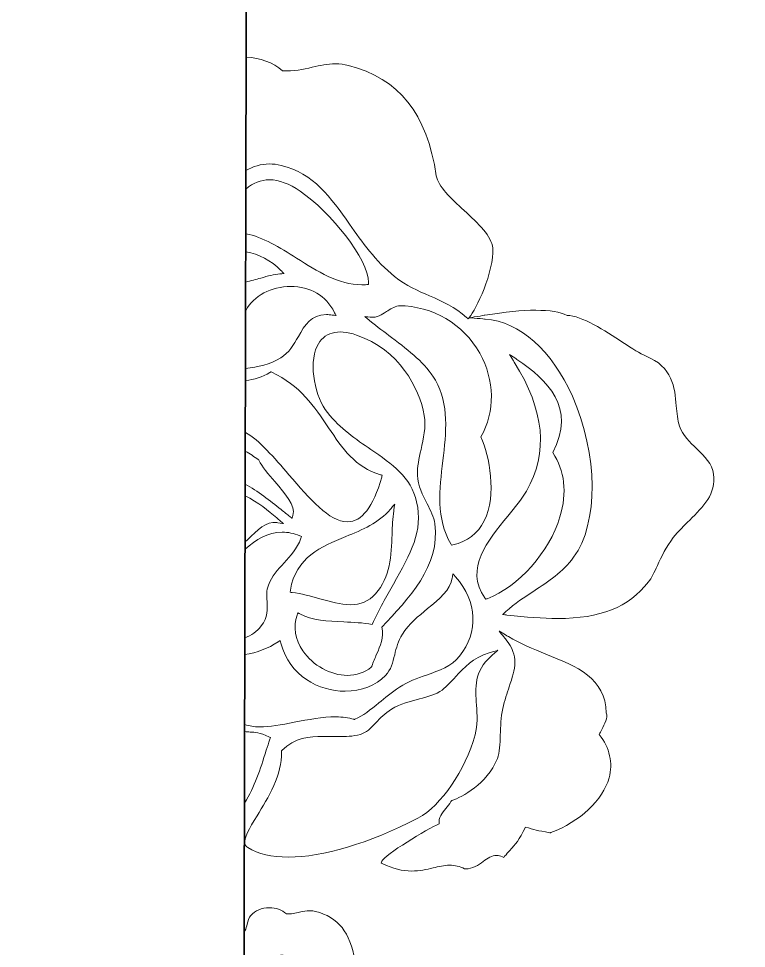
# Model space of a CAD drawing. Header units: millimetres. Extents: x -187 to 113, y -78 to 72.
# Drawn here: x 38.43 to 58.23, y 18.04 to 43.34 of the extents above; entities that cross this region are included whole.
import ezdxf

# ---------------------------------------------------------------- set-up
doc = ezdxf.new("R2010")
doc.units = ezdxf.units.MM
doc.header["$MEASUREMENT"] = 0
doc.layers.add('layer 1', color=7, linetype='Continuous')

msp = doc.modelspace()

# ---------------------------------------------------------------- linework, layer by layer
at = {"layer": 'layer 1', "color": 1, "lineweight": 35}
msp.add_open_spline([(38.43276, 72.15664), (38.43276, 72.15664), (-111.56738, 72.15664), (-111.56738, 72.15664), (-111.56738, 72.15664), (-152.98848, 72.15664), (-186.56732, 38.5779), (-186.56732, -2.84336), (-186.56732, -2.84336), (-186.56732, -44.26448), (-152.98848, -77.84336), (-111.56738, -77.84336), (-111.56738, -77.84336), (-111.56738, -77.84336), (38.43276, -77.84336), (38.43276, -77.84336), (38.43276, -77.84336), (79.85412, -77.84336), (113.43268, -44.26448), (113.43268, -2.84336), (113.43268, -2.84336), (113.43268, 38.5779), (79.85412, 72.15664), (38.43276, 72.15664)], degree=3, knots=[0, 0, 0, 0, 0.14285714, 0.14285714, 0.14285714, 0.14285715, 0.28571429, 0.28571429, 0.28571429, 0.2857143, 0.42857143, 0.42857143, 0.42857143, 0.42857144, 0.57142857, 0.57142857, 0.57142857, 0.57142858, 0.71428571, 0.71428571, 0.71428571, 0.71428572, 1, 1, 1, 1], dxfattribs=at)
for points in [[(44.67978, 66.57988), (44.67978, 66.57988), (44.35602, -72.59058), (44.35602, -72.59058)], [(44.67952, 66.4625), (79.50892, 59.89766), (105.96108, 33.27122), (107.96366, 0.902)]]:
    msp.add_open_spline(points, degree=3, dxfattribs=at)
at = {"layer": 'layer 1', "color": 1, "lineweight": 9}
for points, knots in [([(44.62328, 42.29302), (45.00112, 42.28014), (45.34796, 42.1493), (45.60702, 41.92136), (45.60702, 41.92136), (45.90928, 41.90378), (46.16952, 41.96274), (46.42044, 42.01964), (46.42044, 42.01964), (46.6337, 42.06806), (46.83526, 42.11384), (47.05398, 42.11334), (47.05398, 42.11334), (47.17406, 42.11308), (47.28788, 42.09872), (47.40194, 42.06958), (47.40194, 42.06958), (48.7803, 41.71836), (49.54066, 40.76378), (49.79484, 39.06552), (49.79484, 39.06552), (49.83754, 38.78168), (50.19918, 38.44708), (50.54896, 38.12348), (50.54896, 38.12348), (50.93866, 37.76302), (51.30672, 37.42258), (51.32938, 37.09882), (51.32938, 37.09882), (51.3741, 36.46184), (50.8659, 35.40772), (50.6939, 35.2157), (50.6939, 35.2157), (50.6939, 35.2157), (50.65896, 35.17668), (50.65896, 35.17668), (50.65896, 35.17668), (50.65896, 35.17668), (50.62, 35.21172), (50.62, 35.21172), (50.62, 35.21172), (50.29856, 35.50096), (49.96572, 35.6456), (49.6133, 35.79878), (49.6133, 35.79878), (49.2993, 35.93524), (48.97454, 36.07638), (48.66024, 36.3281), (48.66024, 36.3281), (48.13916, 36.74576), (47.77954, 37.25776), (47.43188, 37.75284), (47.43188, 37.75284), (46.9303, 38.4671), (46.4566, 39.14166), (45.57784, 39.3491), (45.57784, 39.3491), (45.4667, 39.3753), (45.35764, 39.38872), (45.25362, 39.38896), (45.25362, 39.38896), (45.01874, 39.3895), (44.80912, 39.32226), (44.6161, 39.20698)], [0, 0, 0, 0, 0.05882353, 0.05882353, 0.05882353, 0.05882354, 0.11764706, 0.11764706, 0.11764706, 0.11764707, 0.17647059, 0.17647059, 0.17647059, 0.1764706, 0.23529412, 0.23529412, 0.23529412, 0.23529413, 0.29411765, 0.29411765, 0.29411765, 0.29411766, 0.35294118, 0.35294118, 0.35294118, 0.35294119, 0.41176471, 0.41176471, 0.41176471, 0.41176472, 0.47058824, 0.47058824, 0.47058824, 0.47058825, 0.52941176, 0.52941176, 0.52941176, 0.52941177, 0.58823529, 0.58823529, 0.58823529, 0.5882353, 0.64705882, 0.64705882, 0.64705882, 0.64705883, 0.70588235, 0.70588235, 0.70588235, 0.70588236, 0.76470588, 0.76470588, 0.76470588, 0.76470589, 0.82352941, 0.82352941, 0.82352941, 0.82352942, 0.88235294, 0.88235294, 0.88235294, 0.88235295, 1, 1, 1, 1]), ([(44.61494, 38.70612), (44.8084, 38.875), (45.02146, 38.95816), (45.25602, 38.95762), (45.25602, 38.95762), (45.51018, 38.95702), (45.79188, 38.852), (46.09338, 38.64558), (46.09338, 38.64558), (46.91302, 38.08464), (47.95136, 36.80146), (47.94988, 36.1592), (47.94988, 36.1592), (47.94988, 36.1592), (47.94976, 36.11), (47.94976, 36.11), (47.94976, 36.11), (47.94976, 36.11), (47.90116, 36.10628), (47.90116, 36.10628), (47.90116, 36.10628), (47.85722, 36.10278), (47.81328, 36.10112), (47.76976, 36.10122), (47.76976, 36.10122), (47.13366, 36.10274), (46.55384, 36.46942), (45.99306, 36.82394), (45.99306, 36.82394), (45.52734, 37.11838), (45.08294, 37.3993), (44.6121, 37.48938)], [0, 0, 0, 0, 0.11111111, 0.11111111, 0.11111111, 0.11111112, 0.22222222, 0.22222222, 0.22222222, 0.22222223, 0.33333333, 0.33333333, 0.33333333, 0.33333334, 0.44444444, 0.44444444, 0.44444444, 0.44444445, 0.55555556, 0.55555556, 0.55555556, 0.55555557, 0.66666667, 0.66666667, 0.66666667, 0.66666668, 0.77777778, 0.77777778, 0.77777778, 0.77777779, 1, 1, 1, 1]), ([(44.61096, 36.99792), (44.97192, 36.9372), (45.29322, 36.76704), (45.56914, 36.4898), (45.56914, 36.4898), (45.56914, 36.4898), (45.6512, 36.40742), (45.6512, 36.40742), (45.6512, 36.40742), (45.6512, 36.40742), (45.5359, 36.39898), (45.5359, 36.39898), (45.5359, 36.39898), (45.3933, 36.38838), (45.2112, 36.33714), (45.0184, 36.28274), (45.0184, 36.28274), (44.88816, 36.24602), (44.74948, 36.20694), (44.60906, 36.1765)], [0, 0, 0, 0, 0.16666667, 0.16666667, 0.16666667, 0.16666668, 0.33333333, 0.33333333, 0.33333333, 0.33333334, 0.5, 0.5, 0.5, 0.50000001, 0.66666667, 0.66666667, 0.66666667, 0.66666668, 1, 1, 1, 1]), ([(44.60728, 35.41476), (44.61098, 35.41384), (44.6147, 35.41292), (44.61842, 35.41198), (44.61842, 35.41198), (44.81674, 35.79516), (45.3086, 36.0585), (45.83354, 36.05728), (45.83354, 36.05728), (46.36378, 36.05606), (46.79624, 35.80002), (47.02004, 35.3547), (47.02004, 35.3547), (47.02004, 35.3547), (47.06634, 35.2626), (47.06634, 35.2626), (47.06634, 35.2626), (47.06634, 35.2626), (46.96534, 35.27798), (46.96534, 35.27798), (46.96534, 35.27798), (46.90848, 35.28662), (46.85366, 35.29102), (46.80274, 35.29114), (46.80274, 35.29114), (46.38538, 35.29218), (46.21798, 35.001), (46.04088, 34.69264), (46.04088, 34.69264), (45.91506, 34.4738), (45.78506, 34.2475), (45.56046, 34.10948), (45.56046, 34.10948), (45.26964, 33.931), (44.93774, 33.86446), (44.60358, 33.82332)], [0, 0, 0, 0, 0.1, 0.1, 0.1, 0.10000001, 0.2, 0.2, 0.2, 0.20000001, 0.3, 0.3, 0.3, 0.30000001, 0.4, 0.4, 0.4, 0.40000001, 0.5, 0.5, 0.5, 0.50000001, 0.6, 0.6, 0.6, 0.60000001, 0.7, 0.7, 0.7, 0.70000001, 0.8, 0.8, 0.8, 0.80000001, 1, 1, 1, 1]), ([(50.24228, 29.02594), (50.24228, 29.02594), (50.20536, 29.01804), (50.20536, 29.01804), (50.20536, 29.01804), (50.20536, 29.01804), (50.18606, 29.05094), (50.18606, 29.05094), (50.18606, 29.05094), (49.78594, 29.73436), (49.88028, 30.53818), (49.97138, 31.31548), (49.97138, 31.31548), (50.0602, 32.07406), (50.15216, 32.85846), (49.76884, 33.50472), (49.76884, 33.50472), (49.48944, 33.97642), (49.08708, 34.27994), (48.57766, 34.66436), (48.57766, 34.66436), (48.38972, 34.80622), (48.19526, 34.95286), (47.98504, 35.12414), (47.98504, 35.12414), (47.98504, 35.12414), (47.84898, 35.23476), (47.84898, 35.23476), (47.84898, 35.23476), (47.84898, 35.23476), (48.02274, 35.21858), (48.02274, 35.21858), (48.02274, 35.21858), (48.1806, 35.20422), (48.30492, 35.28524), (48.43888, 35.37178), (48.43888, 35.37178), (48.53958, 35.43684), (48.64376, 35.50408), (48.76488, 35.53122), (48.76488, 35.53122), (48.76488, 35.53122), (48.77086, 35.53256), (48.77086, 35.53256), (48.77086, 35.53256), (48.77086, 35.53256), (48.7769, 35.53252), (48.7769, 35.53252), (48.7769, 35.53252), (49.70654, 35.52114), (50.52896, 35.03718), (50.9767, 34.23784), (50.9767, 34.23784), (51.38716, 33.50526), (51.39858, 32.65562), (51.00884, 31.9594), (51.00884, 31.9594), (51.23452, 31.4405), (51.45182, 30.3872), (51.09878, 29.67924), (51.09878, 29.67924), (50.9249, 29.33044), (50.63668, 29.11062), (50.24228, 29.02594)], [0, 0, 0, 0, 0.05882353, 0.05882353, 0.05882353, 0.05882354, 0.11764706, 0.11764706, 0.11764706, 0.11764707, 0.17647059, 0.17647059, 0.17647059, 0.1764706, 0.23529412, 0.23529412, 0.23529412, 0.23529413, 0.29411765, 0.29411765, 0.29411765, 0.29411766, 0.35294118, 0.35294118, 0.35294118, 0.35294119, 0.41176471, 0.41176471, 0.41176471, 0.41176472, 0.47058824, 0.47058824, 0.47058824, 0.47058825, 0.52941176, 0.52941176, 0.52941176, 0.52941177, 0.58823529, 0.58823529, 0.58823529, 0.5882353, 0.64705882, 0.64705882, 0.64705882, 0.64705883, 0.70588235, 0.70588235, 0.70588235, 0.70588236, 0.76470588, 0.76470588, 0.76470588, 0.76470589, 0.82352941, 0.82352941, 0.82352941, 0.82352942, 0.88235294, 0.88235294, 0.88235294, 0.88235295, 1, 1, 1, 1]), ([(53.09828, 27.02102), (52.68196, 27.02198), (52.24376, 27.05948), (51.71408, 27.1154), (51.71408, 27.1154), (51.71408, 27.1154), (51.59558, 27.12792), (51.59558, 27.12792), (51.59558, 27.12792), (51.59558, 27.12792), (51.68456, 27.20814), (51.68456, 27.20814), (51.68456, 27.20814), (51.92548, 27.42526), (52.19074, 27.5996), (52.44732, 27.76822), (52.44732, 27.76822), (52.84988, 28.03276), (53.23018, 28.2827), (53.52944, 28.6859), (53.52944, 28.6859), (54.21336, 29.60784), (54.19884, 31.49204), (53.49576, 33.06868), (53.49576, 33.06868), (52.93486, 34.32666), (52.07012, 35.09188), (51.12346, 35.16822), (51.12346, 35.16822), (51.12346, 35.16822), (50.69188, 35.203), (50.69188, 35.203), (50.69188, 35.203), (50.69188, 35.203), (51.11914, 35.27382), (51.11914, 35.27382), (51.11914, 35.27382), (52.20378, 35.45364), (52.98318, 35.45366), (53.35046, 35.2685), (53.35046, 35.2685), (53.75468, 35.25996), (54.37172, 34.8577), (54.8685, 34.53402), (54.8685, 34.53402), (55.12556, 34.36646), (55.34752, 34.22178), (55.4841, 34.16736), (55.4841, 34.16736), (56.23352, 33.86814), (56.28112, 33.30526), (56.32326, 32.80864), (56.32326, 32.80864), (56.34016, 32.60964), (56.35602, 32.42164), (56.41274, 32.25504), (56.41274, 32.25504), (56.4974, 32.0051), (56.69068, 31.81936), (56.87766, 31.63972), (56.87766, 31.63972), (57.09486, 31.43086), (57.30008, 31.23374), (57.33814, 30.94824), (57.33814, 30.94824), (57.40948, 30.41076), (57.0596, 30.06566), (56.68892, 29.70016), (56.68892, 29.70016), (56.53762, 29.5511), (56.38126, 29.39686), (56.24214, 29.22106), (56.24214, 29.22106), (56.05124, 28.97942), (55.922, 28.70356), (55.80798, 28.4601), (55.80798, 28.4601), (55.72282, 28.27828), (55.64938, 28.12124), (55.56662, 28.01624), (55.56662, 28.01624), (55.0203, 27.3253), (54.25922, 27.01832), (53.09828, 27.02102)], [0, 0, 0, 0, 0.04545455, 0.04545455, 0.04545455, 0.04545456, 0.09090909, 0.09090909, 0.09090909, 0.0909091, 0.13636364, 0.13636364, 0.13636364, 0.13636365, 0.18181818, 0.18181818, 0.18181818, 0.18181819, 0.22727273, 0.22727273, 0.22727273, 0.22727274, 0.27272727, 0.27272727, 0.27272727, 0.27272728, 0.31818182, 0.31818182, 0.31818182, 0.31818183, 0.36363636, 0.36363636, 0.36363636, 0.36363637, 0.40909091, 0.40909091, 0.40909091, 0.40909092, 0.45454545, 0.45454545, 0.45454545, 0.45454546, 0.5, 0.5, 0.5, 0.50000001, 0.54545455, 0.54545455, 0.54545455, 0.54545456, 0.59090909, 0.59090909, 0.59090909, 0.5909091, 0.63636364, 0.63636364, 0.63636364, 0.63636365, 0.68181818, 0.68181818, 0.68181818, 0.68181819, 0.72727273, 0.72727273, 0.72727273, 0.72727274, 0.77272727, 0.77272727, 0.77272727, 0.77272728, 0.81818182, 0.81818182, 0.81818182, 0.81818183, 0.86363636, 0.86363636, 0.86363636, 0.86363637, 0.90909091, 0.90909091, 0.90909091, 0.90909092, 1, 1, 1, 1]), ([(48.17022, 26.04708), (48.1249, 25.94458), (48.07798, 25.83856), (48.04254, 25.72228), (48.04254, 25.72228), (48.04254, 25.72228), (48.0377, 25.7065), (48.0377, 25.7065), (48.0377, 25.7065), (48.0377, 25.7065), (48.02482, 25.69618), (48.02482, 25.69618), (48.02482, 25.69618), (47.84236, 25.55006), (47.61692, 25.47306), (47.37302, 25.47362), (47.37302, 25.47362), (46.92306, 25.4747), (46.43766, 25.74154), (46.16508, 26.13764), (46.16508, 26.13764), (45.9503, 26.44986), (45.89576, 26.79708), (46.01146, 27.11538), (46.01146, 27.11538), (46.01146, 27.11538), (46.03224, 27.17286), (46.03224, 27.17286), (46.03224, 27.17286), (46.03224, 27.17286), (46.08572, 27.14382), (46.08572, 27.14382), (46.08572, 27.14382), (46.4156, 26.9644), (46.83464, 26.94684), (47.27826, 26.92814), (47.27826, 26.92814), (47.53496, 26.9174), (47.8, 26.9062), (48.0494, 26.86096), (48.0494, 26.86096), (48.2427, 27.27152), (48.44628, 27.6329), (48.62652, 27.9528), (48.62652, 27.9528), (49.10028, 28.79374), (49.44258, 29.40128), (49.25934, 30.19102), (49.25934, 30.19102), (49.10114, 30.87392), (48.59704, 31.21922), (48.0132, 31.61894), (48.0132, 31.61894), (47.60612, 31.89786), (47.18498, 32.1862), (46.83536, 32.62248), (46.83536, 32.62248), (46.50452, 33.03458), (46.30854, 33.91306), (46.55164, 34.42808), (46.55164, 34.42808), (46.72826, 34.80236), (47.108, 34.91396), (47.62564, 34.73338), (47.62564, 34.73338), (48.77892, 34.33164), (49.33736, 33.30292), (49.46512, 32.54402), (49.46512, 32.54402), (49.51774, 32.23012), (49.44744, 31.91848), (49.37936, 31.61706), (49.37936, 31.61706), (49.32508, 31.37622), (49.27376, 31.14872), (49.28218, 30.92478), (49.28218, 30.92478), (49.2942, 30.62446), (49.42068, 30.37912), (49.54304, 30.14214), (49.54304, 30.14214), (49.63866, 29.95676), (49.72888, 29.78174), (49.75452, 29.59616), (49.75452, 29.59616), (49.91204, 28.4678), (49.03016, 27.53634), (48.31082, 26.78604), (48.31082, 26.78604), (48.37046, 26.50016), (48.27316, 26.27984), (48.17022, 26.04708)], [0, 0, 0, 0, 0.04166667, 0.04166667, 0.04166667, 0.04166668, 0.08333333, 0.08333333, 0.08333333, 0.08333334, 0.125, 0.125, 0.125, 0.12500001, 0.16666667, 0.16666667, 0.16666667, 0.16666668, 0.20833333, 0.20833333, 0.20833333, 0.20833334, 0.25, 0.25, 0.25, 0.25000001, 0.29166667, 0.29166667, 0.29166667, 0.29166668, 0.33333333, 0.33333333, 0.33333333, 0.33333334, 0.375, 0.375, 0.375, 0.37500001, 0.41666667, 0.41666667, 0.41666667, 0.41666668, 0.45833333, 0.45833333, 0.45833333, 0.45833334, 0.5, 0.5, 0.5, 0.50000001, 0.54166667, 0.54166667, 0.54166667, 0.54166668, 0.58333333, 0.58333333, 0.58333333, 0.58333334, 0.625, 0.625, 0.625, 0.62500001, 0.66666667, 0.66666667, 0.66666667, 0.66666668, 0.70833333, 0.70833333, 0.70833333, 0.70833334, 0.75, 0.75, 0.75, 0.75000001, 0.79166667, 0.79166667, 0.79166667, 0.79166668, 0.83333333, 0.83333333, 0.83333333, 0.83333334, 0.875, 0.875, 0.875, 0.87500001, 0.91666667, 0.91666667, 0.91666667, 0.91666668, 1, 1, 1, 1]), ([(53.15892, 29.7872), (52.87136, 28.82938), (52.03738, 27.8927), (51.17602, 27.55994), (51.17602, 27.55994), (51.17602, 27.55994), (51.13766, 27.54514), (51.13766, 27.54514), (51.13766, 27.54514), (51.13766, 27.54514), (51.11418, 27.57928), (51.11418, 27.57928), (51.11418, 27.57928), (50.56164, 28.37854), (51.18648, 29.1368), (51.7378, 29.80574), (51.7378, 29.80574), (51.93574, 30.04586), (52.12256, 30.2727), (52.24736, 30.48914), (52.24736, 30.48914), (52.84908, 31.53352), (52.7403, 32.68108), (51.91464, 33.99714), (51.91464, 33.99714), (51.91464, 33.99714), (51.78212, 34.20842), (51.78212, 34.20842), (51.78212, 34.20842), (51.78212, 34.20842), (51.9882, 34.07012), (51.9882, 34.07012), (51.9882, 34.07012), (52.82744, 33.50654), (53.59734, 32.76478), (52.96272, 31.53352), (52.96272, 31.53352), (53.28898, 31.04936), (53.35694, 30.44642), (53.15892, 29.7872)], [0, 0, 0, 0, 0.09090909, 0.09090909, 0.09090909, 0.0909091, 0.18181818, 0.18181818, 0.18181818, 0.18181819, 0.27272727, 0.27272727, 0.27272727, 0.27272728, 0.36363636, 0.36363636, 0.36363636, 0.36363637, 0.45454545, 0.45454545, 0.45454545, 0.45454546, 0.54545455, 0.54545455, 0.54545455, 0.54545456, 0.63636364, 0.63636364, 0.63636364, 0.63636365, 0.72727273, 0.72727273, 0.72727273, 0.72727274, 0.81818182, 0.81818182, 0.81818182, 0.81818183, 1, 1, 1, 1]), ([(44.60282, 33.49412), (44.84286, 33.52982), (45.06864, 33.58502), (45.26856, 33.71822), (45.26856, 33.71822), (45.26856, 33.71822), (45.29286, 33.73448), (45.29286, 33.73448), (45.29286, 33.73448), (45.29286, 33.73448), (45.31938, 33.7222), (45.31938, 33.7222), (45.31938, 33.7222), (46.0859, 33.3677), (46.48078, 32.78044), (46.86264, 32.2125), (46.86264, 32.2125), (47.23852, 31.65326), (47.59364, 31.1251), (48.27264, 30.93328), (48.27264, 30.93328), (48.27264, 30.93328), (48.32374, 30.9188), (48.32374, 30.9188), (48.32374, 30.9188), (48.32374, 30.9188), (48.30906, 30.86726), (48.30906, 30.86726), (48.30906, 30.86726), (48.07654, 30.0497), (47.77148, 29.65268), (47.37626, 29.65346), (47.37626, 29.65346), (46.88074, 29.65462), (46.34898, 30.27414), (45.78618, 30.93006), (45.78618, 30.93006), (45.38812, 31.39406), (44.97644, 31.87374), (44.6027, 32.07948), (44.6027, 32.07948), (44.60164, 32.08006), (44.60058, 32.08066), (44.59952, 32.08122)], [0, 0, 0, 0, 0.08333333, 0.08333333, 0.08333333, 0.08333334, 0.16666667, 0.16666667, 0.16666667, 0.16666668, 0.25, 0.25, 0.25, 0.25000001, 0.33333333, 0.33333333, 0.33333333, 0.33333334, 0.41666667, 0.41666667, 0.41666667, 0.41666668, 0.5, 0.5, 0.5, 0.50000001, 0.58333333, 0.58333333, 0.58333333, 0.58333334, 0.66666667, 0.66666667, 0.66666667, 0.66666668, 0.75, 0.75, 0.75, 0.75000001, 0.83333333, 0.83333333, 0.83333333, 0.83333334, 1, 1, 1, 1]), ([(44.59834, 31.57256), (44.72566, 31.49928), (44.8439, 31.42362), (44.9485, 31.34916), (44.9485, 31.34916), (44.9485, 31.34916), (44.95964, 31.34126), (44.95964, 31.34126), (44.95964, 31.34126), (44.95964, 31.34126), (44.96556, 31.32884), (44.96556, 31.32884), (44.96556, 31.32884), (45.05212, 31.14822), (45.2292, 30.94384), (45.40036, 30.74636), (45.40036, 30.74636), (45.69064, 30.41134), (45.96508, 30.09474), (45.89442, 29.82422), (45.89442, 29.82422), (45.89442, 29.82422), (45.87438, 29.74732), (45.87438, 29.74732), (45.87438, 29.74732), (45.87438, 29.74732), (45.81176, 29.79548), (45.81176, 29.79548), (45.81176, 29.79548), (45.73634, 29.85336), (45.65572, 29.91776), (45.57072, 29.98564), (45.57072, 29.98564), (45.27436, 30.22222), (44.9346, 30.49348), (44.59626, 30.67304)], [0, 0, 0, 0, 0.1, 0.1, 0.1, 0.10000001, 0.2, 0.2, 0.2, 0.20000001, 0.3, 0.3, 0.3, 0.30000001, 0.4, 0.4, 0.4, 0.40000001, 0.5, 0.5, 0.5, 0.50000001, 0.6, 0.6, 0.6, 0.60000001, 0.7, 0.7, 0.7, 0.70000001, 0.8, 0.8, 0.8, 0.80000001, 1, 1, 1, 1]), ([(44.59552, 30.3603), (44.95128, 30.18098), (45.22314, 29.95216), (45.45342, 29.75838), (45.45342, 29.75838), (45.45342, 29.75838), (45.63926, 29.60238), (45.63926, 29.60238), (45.63926, 29.60238), (45.63926, 29.60238), (45.45346, 29.62996), (45.45346, 29.62996), (45.45346, 29.62996), (45.16796, 29.6724), (44.92108, 29.4257), (44.65784, 29.16344), (44.65784, 29.16344), (44.63616, 29.14184), (44.61442, 29.12018), (44.59258, 29.09862)], [0, 0, 0, 0, 0.16666667, 0.16666667, 0.16666667, 0.16666668, 0.33333333, 0.33333333, 0.33333333, 0.33333334, 0.5, 0.5, 0.5, 0.50000001, 0.66666667, 0.66666667, 0.66666667, 0.66666668, 1, 1, 1, 1]), ([(45.81564, 27.7335), (45.81564, 27.7335), (45.8248, 27.7894), (45.8248, 27.7894), (45.8248, 27.7894), (45.97162, 28.68828), (46.66282, 28.97392), (47.3311, 29.25016), (47.3311, 29.25016), (47.77566, 29.4339), (48.2354, 29.62394), (48.54504, 29.99268), (48.54504, 29.99268), (48.54504, 29.99268), (48.66446, 30.13506), (48.66446, 30.13506), (48.66446, 30.13506), (48.66446, 30.13506), (48.63722, 29.95036), (48.63722, 29.95036), (48.63722, 29.95036), (48.60692, 29.74528), (48.59894, 29.53272), (48.59052, 29.3078), (48.59052, 29.3078), (48.56926, 28.73764), (48.5472, 28.14816), (48.13874, 27.6911), (48.13874, 27.6911), (47.95992, 27.49112), (47.73552, 27.39412), (47.45282, 27.39478), (47.45282, 27.39478), (47.19326, 27.39542), (46.91672, 27.47464), (46.62412, 27.55836), (46.62412, 27.55836), (46.37768, 27.62902), (46.12294, 27.70192), (45.87142, 27.7277), (45.87142, 27.7277), (45.87142, 27.7277), (45.81564, 27.7335), (45.81564, 27.7335)], [0, 0, 0, 0, 0.08333333, 0.08333333, 0.08333333, 0.08333334, 0.16666667, 0.16666667, 0.16666667, 0.16666668, 0.25, 0.25, 0.25, 0.25000001, 0.33333333, 0.33333333, 0.33333333, 0.33333334, 0.41666667, 0.41666667, 0.41666667, 0.41666668, 0.5, 0.5, 0.5, 0.50000001, 0.58333333, 0.58333333, 0.58333333, 0.58333334, 0.66666667, 0.66666667, 0.66666667, 0.66666668, 0.75, 0.75, 0.75, 0.75000001, 0.83333333, 0.83333333, 0.83333333, 0.83333334, 1, 1, 1, 1]), ([(44.59216, 28.91166), (44.88942, 29.15898), (45.20758, 29.3718), (45.60266, 29.37088), (45.60266, 29.37088), (45.7568, 29.37054), (45.91772, 29.33692), (46.08124, 29.27094), (46.08124, 29.27094), (46.08124, 29.27094), (46.12894, 29.25164), (46.12894, 29.25164), (46.12894, 29.25164), (46.12894, 29.25164), (46.11112, 29.20302), (46.11112, 29.20302), (46.11112, 29.20302), (46.00728, 28.92004), (45.82726, 28.72446), (45.65294, 28.5354), (45.65294, 28.5354), (45.48332, 28.35142), (45.3233, 28.17764), (45.22838, 27.92864), (45.22838, 27.92864), (45.17034, 27.7765), (45.17946, 27.63602), (45.1892, 27.48746), (45.1892, 27.48746), (45.20292, 27.27668), (45.21716, 27.0587), (45.02932, 26.81684), (45.02932, 26.81684), (44.91092, 26.6639), (44.76096, 26.55594), (44.58654, 26.4964)], [0, 0, 0, 0, 0.1, 0.1, 0.1, 0.10000001, 0.2, 0.2, 0.2, 0.20000001, 0.3, 0.3, 0.3, 0.30000001, 0.4, 0.4, 0.4, 0.40000001, 0.5, 0.5, 0.5, 0.50000001, 0.6, 0.6, 0.6, 0.60000001, 0.7, 0.7, 0.7, 0.70000001, 0.8, 0.8, 0.8, 0.80000001, 1, 1, 1, 1]), ([(44.58548, 26.04078), (44.91206, 26.09054), (45.21914, 26.2065), (45.48844, 26.38342), (45.48844, 26.38342), (45.48844, 26.38342), (45.55012, 26.42394), (45.55012, 26.42394), (45.55012, 26.42394), (45.55012, 26.42394), (45.56814, 26.35196), (45.56814, 26.35196), (45.56814, 26.35196), (45.7942, 25.4498), (46.60636, 25.04428), (47.31096, 25.04258), (47.31096, 25.04258), (47.75178, 25.04154), (48.15254, 25.19698), (48.41006, 25.46904), (48.41006, 25.46904), (48.56378, 25.6316), (48.61164, 25.8276), (48.66256, 26.03504), (48.66256, 26.03504), (48.70716, 26.21774), (48.75334, 26.40668), (48.87204, 26.59538), (48.87204, 26.59538), (49.0464, 26.87266), (49.3066, 27.08438), (49.55832, 27.28924), (49.55832, 27.28924), (49.87736, 27.54874), (50.17868, 27.79392), (50.22878, 28.1265), (50.22878, 28.1265), (50.22878, 28.1265), (50.2459, 28.24002), (50.2459, 28.24002), (50.2459, 28.24002), (50.2459, 28.24002), (50.32046, 28.15354), (50.32046, 28.15354), (50.32046, 28.15354), (50.91104, 27.46906), (50.94982, 26.66196), (50.42434, 25.9945), (50.42434, 25.9945), (50.2082, 25.72004), (49.87706, 25.60388), (49.52656, 25.48086), (49.52656, 25.48086), (49.27712, 25.39336), (49.01924, 25.303), (48.79336, 25.14998), (48.79336, 25.14998), (48.57754, 25.0035), (48.39448, 24.8545), (48.2328, 24.72304), (48.2328, 24.72304), (47.99954, 24.5333), (47.79808, 24.36928), (47.5823, 24.2804), (47.5823, 24.2804), (47.5823, 24.2804), (47.56472, 24.27322), (47.56472, 24.27322), (47.56472, 24.27322), (47.56472, 24.27322), (47.5466, 24.27902), (47.5466, 24.27902), (47.5466, 24.27902), (47.40908, 24.32306), (47.25048, 24.34464), (47.06162, 24.34508), (47.06162, 24.34508), (46.70454, 24.34594), (46.30896, 24.2703), (45.92626, 24.19718), (45.92626, 24.19718), (45.58218, 24.13148), (45.25732, 24.06938), (44.99198, 24.07), (44.99198, 24.07), (44.91184, 24.07024), (44.84196, 24.07588), (44.77834, 24.08752), (44.77834, 24.08752), (44.70984, 24.10006), (44.64418, 24.11704), (44.58104, 24.1379)], [0, 0, 0, 0, 0.04166667, 0.04166667, 0.04166667, 0.04166668, 0.08333333, 0.08333333, 0.08333333, 0.08333334, 0.125, 0.125, 0.125, 0.12500001, 0.16666667, 0.16666667, 0.16666667, 0.16666668, 0.20833333, 0.20833333, 0.20833333, 0.20833334, 0.25, 0.25, 0.25, 0.25000001, 0.29166667, 0.29166667, 0.29166667, 0.29166668, 0.33333333, 0.33333333, 0.33333333, 0.33333334, 0.375, 0.375, 0.375, 0.37500001, 0.41666667, 0.41666667, 0.41666667, 0.41666668, 0.45833333, 0.45833333, 0.45833333, 0.45833334, 0.5, 0.5, 0.5, 0.50000001, 0.54166667, 0.54166667, 0.54166667, 0.54166668, 0.58333333, 0.58333333, 0.58333333, 0.58333334, 0.625, 0.625, 0.625, 0.62500001, 0.66666667, 0.66666667, 0.66666667, 0.66666668, 0.70833333, 0.70833333, 0.70833333, 0.70833334, 0.75, 0.75, 0.75, 0.75000001, 0.79166667, 0.79166667, 0.79166667, 0.79166668, 0.83333333, 0.83333333, 0.83333333, 0.83333334, 0.875, 0.875, 0.875, 0.87500001, 0.91666667, 0.91666667, 0.91666667, 0.91666668, 1, 1, 1, 1]), ([(49.87248, 21.4313), (49.84316, 21.60098), (49.95406, 21.73224), (50.05298, 21.84932), (50.05298, 21.84932), (50.10466, 21.91044), (50.15802, 21.97372), (50.19054, 22.03942), (50.19054, 22.03942), (50.19054, 22.03942), (50.19954, 22.05784), (50.19954, 22.05784), (50.19954, 22.05784), (50.19954, 22.05784), (50.21856, 22.06534), (50.21856, 22.06534), (50.21856, 22.06534), (50.49498, 22.17384), (51.16898, 22.50244), (51.45514, 23.21012), (51.45514, 23.21012), (51.52162, 23.3736), (51.52846, 23.60536), (51.53582, 23.85086), (51.53582, 23.85086), (51.54246, 24.07562), (51.5501, 24.33036), (51.60488, 24.5737), (51.60488, 24.5737), (51.65454, 24.79454), (51.71966, 24.99024), (51.77688, 25.1628), (51.77688, 25.1628), (51.94376, 25.66448), (52.05382, 25.99576), (51.68944, 26.44852), (51.68944, 26.44852), (51.68944, 26.44852), (51.50392, 26.67872), (51.50392, 26.67872), (51.50392, 26.67872), (51.50392, 26.67872), (51.75688, 26.52798), (51.75688, 26.52798), (51.75688, 26.52798), (52.07804, 26.3365), (52.4324, 26.19314), (52.77504, 26.05438), (52.77504, 26.05438), (53.61298, 25.71532), (54.4045, 25.39492), (54.41932, 24.45208), (54.41932, 24.45208), (54.4641, 24.31892), (54.37818, 24.15512), (54.29506, 23.9966), (54.29506, 23.9966), (54.27202, 23.95266), (54.24892, 23.90888), (54.22904, 23.86604), (54.22904, 23.86604), (54.51268, 23.4966), (54.6042, 23.08886), (54.4936, 22.68496), (54.4936, 22.68496), (54.32682, 22.07612), (53.70414, 21.49122), (52.90708, 21.19472), (52.90708, 21.19472), (52.90708, 21.19472), (52.8939, 21.18992), (52.8939, 21.18992), (52.8939, 21.18992), (52.8939, 21.18992), (52.88014, 21.19226), (52.88014, 21.19226), (52.88014, 21.19226), (52.5433, 21.24974), (52.45564, 21.2729), (52.21906, 21.34684), (52.21906, 21.34684), (52.03602, 20.97704), (51.96142, 20.89386), (51.78936, 20.7023), (51.78936, 20.7023), (51.75032, 20.65896), (51.70604, 20.60954), (51.65402, 20.5497), (51.65402, 20.5497), (51.65402, 20.5497), (51.6282, 20.52012), (51.6282, 20.52012), (51.6282, 20.52012), (51.6282, 20.52012), (51.59266, 20.5364), (51.59266, 20.5364), (51.59266, 20.5364), (51.53812, 20.56156), (51.48648, 20.57378), (51.4352, 20.5739), (51.4352, 20.5739), (51.3059, 20.5742), (51.19278, 20.49436), (51.07308, 20.40974), (51.07308, 20.40974), (50.9377, 20.31426), (50.78452, 20.20614), (50.58624, 20.206), (50.58624, 20.206), (50.58624, 20.206), (50.57432, 20.20598), (50.57432, 20.20598), (50.57432, 20.20598), (50.57432, 20.20598), (50.56348, 20.21126), (50.56348, 20.21126), (50.56348, 20.21126), (50.42932, 20.27614), (50.30104, 20.3064), (50.15994, 20.30674), (50.15994, 20.30674), (50.00832, 20.30708), (49.86128, 20.27212), (49.70554, 20.23504), (49.70554, 20.23504), (49.52684, 20.1926), (49.34208, 20.14862), (49.12462, 20.14908), (49.12462, 20.14908), (48.86914, 20.14968), (48.61248, 20.21418), (48.33978, 20.34598), (48.33978, 20.34598), (48.33978, 20.34598), (48.29544, 20.3675), (48.29544, 20.3675), (48.29544, 20.3675), (48.29544, 20.3675), (48.31352, 20.41374), (48.31352, 20.41374), (48.31352, 20.41374), (48.38056, 20.58484), (49.55358, 21.30474), (49.87248, 21.4313)], [0, 0, 0, 0, 0.02702703, 0.02702703, 0.02702703, 0.02702704, 0.05405405, 0.05405405, 0.05405405, 0.05405406, 0.08108108, 0.08108108, 0.08108108, 0.08108109, 0.10810811, 0.10810811, 0.10810811, 0.10810812, 0.13513514, 0.13513514, 0.13513514, 0.13513515, 0.16216216, 0.16216216, 0.16216216, 0.16216217, 0.18918919, 0.18918919, 0.18918919, 0.1891892, 0.21621622, 0.21621622, 0.21621622, 0.21621623, 0.24324324, 0.24324324, 0.24324324, 0.24324325, 0.27027027, 0.27027027, 0.27027027, 0.27027028, 0.2972973, 0.2972973, 0.2972973, 0.29729731, 0.32432432, 0.32432432, 0.32432432, 0.32432433, 0.35135135, 0.35135135, 0.35135135, 0.35135136, 0.37837838, 0.37837838, 0.37837838, 0.37837839, 0.40540541, 0.40540541, 0.40540541, 0.40540542, 0.43243243, 0.43243243, 0.43243243, 0.43243244, 0.45945946, 0.45945946, 0.45945946, 0.45945947, 0.48648649, 0.48648649, 0.48648649, 0.4864865, 0.51351351, 0.51351351, 0.51351351, 0.51351352, 0.54054054, 0.54054054, 0.54054054, 0.54054055, 0.56756757, 0.56756757, 0.56756757, 0.56756758, 0.59459459, 0.59459459, 0.59459459, 0.5945946, 0.62162162, 0.62162162, 0.62162162, 0.62162163, 0.64864865, 0.64864865, 0.64864865, 0.64864866, 0.67567568, 0.67567568, 0.67567568, 0.67567569, 0.7027027, 0.7027027, 0.7027027, 0.70270271, 0.72972973, 0.72972973, 0.72972973, 0.72972974, 0.75675676, 0.75675676, 0.75675676, 0.75675677, 0.78378378, 0.78378378, 0.78378378, 0.78378379, 0.81081081, 0.81081081, 0.81081081, 0.81081082, 0.83783784, 0.83783784, 0.83783784, 0.83783785, 0.86486486, 0.86486486, 0.86486486, 0.86486487, 0.89189189, 0.89189189, 0.89189189, 0.8918919, 0.91891892, 0.91891892, 0.91891892, 0.91891893, 0.94594595, 0.94594595, 0.94594595, 0.94594596, 1, 1, 1, 1]), ([(45.58004, 23.388), (45.58004, 23.388), (45.57868, 23.41182), (45.57868, 23.41182), (45.57868, 23.41182), (45.57868, 23.41182), (45.59526, 23.42874), (45.59526, 23.42874), (45.59526, 23.42874), (45.94584, 23.78472), (46.35184, 23.8137), (46.7047, 23.81288), (46.7047, 23.81288), (46.77612, 23.81276), (46.84802, 23.81096), (46.92044, 23.80936), (46.92044, 23.80936), (46.9931, 23.80764), (47.06618, 23.80594), (47.13958, 23.80576), (47.13958, 23.80576), (47.31466, 23.8054), (47.52178, 23.81242), (47.73104, 23.86812), (47.73104, 23.86812), (47.892, 23.91066), (48.0104, 24.0366), (48.14736, 24.18244), (48.14736, 24.18244), (48.26368, 24.3063), (48.39534, 24.4465), (48.57476, 24.55316), (48.57476, 24.55316), (48.82296, 24.70118), (49.09466, 24.7715), (49.33438, 24.83364), (49.33438, 24.83364), (49.57086, 24.89502), (49.79436, 24.95286), (49.94982, 25.07324), (49.94982, 25.07324), (50.09324, 25.18392), (50.21106, 25.31372), (50.3249, 25.4393), (50.3249, 25.4393), (50.55166, 25.68934), (50.78622, 25.94792), (51.23606, 26.0848), (51.23606, 26.0848), (51.23606, 26.0848), (51.47168, 26.15662), (51.47168, 26.15662), (51.47168, 26.15662), (51.47168, 26.15662), (51.2856, 25.99368), (51.2856, 25.99368), (51.2856, 25.99368), (50.82096, 25.58644), (50.85244, 25.13696), (50.88584, 24.66102), (50.88584, 24.66102), (50.9044, 24.3956), (50.92362, 24.12096), (50.84952, 23.8563), (50.84952, 23.8563), (50.57656, 22.87976), (49.93824, 21.94612), (49.29522, 21.58484), (49.29522, 21.58484), (47.9315, 20.89244), (46.71288, 20.52764), (45.77104, 20.52972), (45.77104, 20.52972), (45.31832, 20.53082), (44.94662, 20.6169), (44.6663, 20.78558), (44.6663, 20.78558), (44.62498, 20.81052), (44.59834, 20.84658), (44.58728, 20.8929), (44.58728, 20.8929), (44.5493, 21.05076), (44.704, 21.30272), (44.91824, 21.65148), (44.91824, 21.65148), (45.21238, 22.13054), (45.6153, 22.7867), (45.58004, 23.388)], [0, 0, 0, 0, 0.04347826, 0.04347826, 0.04347826, 0.04347827, 0.08695652, 0.08695652, 0.08695652, 0.08695653, 0.13043478, 0.13043478, 0.13043478, 0.13043479, 0.17391304, 0.17391304, 0.17391304, 0.17391305, 0.2173913, 0.2173913, 0.2173913, 0.21739131, 0.26086957, 0.26086957, 0.26086957, 0.26086958, 0.30434783, 0.30434783, 0.30434783, 0.30434784, 0.34782609, 0.34782609, 0.34782609, 0.3478261, 0.39130435, 0.39130435, 0.39130435, 0.39130436, 0.43478261, 0.43478261, 0.43478261, 0.43478262, 0.47826087, 0.47826087, 0.47826087, 0.47826088, 0.52173913, 0.52173913, 0.52173913, 0.52173914, 0.56521739, 0.56521739, 0.56521739, 0.5652174, 0.60869565, 0.60869565, 0.60869565, 0.60869566, 0.65217391, 0.65217391, 0.65217391, 0.65217392, 0.69565217, 0.69565217, 0.69565217, 0.69565218, 0.73913043, 0.73913043, 0.73913043, 0.73913044, 0.7826087, 0.7826087, 0.7826087, 0.78260871, 0.82608696, 0.82608696, 0.82608696, 0.82608697, 0.86956522, 0.86956522, 0.86956522, 0.86956523, 0.91304348, 0.91304348, 0.91304348, 0.91304349, 1, 1, 1, 1]), ([(44.5806, 23.94654), (44.63442, 23.93784), (44.68258, 23.93526), (44.7318, 23.93262), (44.7318, 23.93262), (44.86196, 23.92584), (44.99676, 23.9187), (45.23906, 23.80106), (45.23906, 23.80106), (45.23906, 23.80106), (45.28068, 23.7809), (45.28068, 23.7809), (45.28068, 23.7809), (45.28068, 23.7809), (45.26628, 23.73652), (45.26628, 23.73652), (45.26628, 23.73652), (45.23244, 23.63256), (45.20076, 23.53238), (45.17, 23.43546), (45.17, 23.43546), (44.99804, 22.89394), (44.85908, 22.45574), (44.57606, 21.99724)], [0, 0, 0, 0, 0.14285714, 0.14285714, 0.14285714, 0.14285715, 0.28571429, 0.28571429, 0.28571429, 0.2857143, 0.42857143, 0.42857143, 0.42857143, 0.42857144, 0.57142857, 0.57142857, 0.57142857, 0.57142858, 0.71428571, 0.71428571, 0.71428571, 0.71428572, 1, 1, 1, 1]), ([(44.58816, 18.52612), (44.61788, 18.57784), (44.63464, 18.64312), (44.65094, 18.70654), (44.65094, 18.70654), (44.67262, 18.7912), (44.69506, 18.8787), (44.74856, 18.94146), (44.74856, 18.94146), (44.86064, 19.07334), (45.04914, 19.15174), (45.2528, 19.15126), (45.2528, 19.15126), (45.43038, 19.1509), (45.59414, 19.0922), (45.71494, 18.9859), (45.71494, 18.9859), (45.84904, 18.97812), (45.96452, 19.00426), (46.07584, 19.02952), (46.07584, 19.02952), (46.17046, 19.05098), (46.2599, 19.07132), (46.35694, 19.0711), (46.35694, 19.0711), (46.41022, 19.07098), (46.46076, 19.0646), (46.51134, 19.05168), (46.51134, 19.05168), (47.12292, 18.89584), (47.4603, 18.47228), (47.57306, 17.71874), (47.57306, 17.71874), (47.59202, 17.59282), (47.75248, 17.44436), (47.90768, 17.30078), (47.90768, 17.30078), (48.08056, 17.14086), (48.24388, 16.98978), (48.25396, 16.84614), (48.25396, 16.84614), (48.2738, 16.5635), (48.0483, 16.0958), (47.97198, 16.0106), (47.97198, 16.0106), (47.97198, 16.0106), (47.9565, 15.99326), (47.9565, 15.99326), (47.9565, 15.99326), (47.9565, 15.99326), (47.9392, 16.00882), (47.9392, 16.00882), (47.9392, 16.00882), (47.79656, 16.13716), (47.6489, 16.20134), (47.49252, 16.2693), (47.49252, 16.2693), (47.35318, 16.32986), (47.2091, 16.39246), (47.06964, 16.50416), (47.06964, 16.50416), (46.83844, 16.68946), (46.67888, 16.91666), (46.52462, 17.13632), (46.52462, 17.13632), (46.3021, 17.45324), (46.0919, 17.75252), (45.70198, 17.84458), (45.70198, 17.84458), (45.65268, 17.85622), (45.60428, 17.86216), (45.55814, 17.86228), (45.55814, 17.86228), (45.22196, 17.86306), (45.00246, 17.5508), (44.77006, 17.22024), (44.77006, 17.22024), (44.71044, 17.13544), (44.64926, 17.0484), (44.58452, 16.96404)], [0, 0, 0, 0, 0.04761905, 0.04761905, 0.04761905, 0.04761906, 0.0952381, 0.0952381, 0.0952381, 0.09523811, 0.14285714, 0.14285714, 0.14285714, 0.14285715, 0.19047619, 0.19047619, 0.19047619, 0.1904762, 0.23809524, 0.23809524, 0.23809524, 0.23809525, 0.28571429, 0.28571429, 0.28571429, 0.2857143, 0.33333333, 0.33333333, 0.33333333, 0.33333334, 0.38095238, 0.38095238, 0.38095238, 0.38095239, 0.42857143, 0.42857143, 0.42857143, 0.42857144, 0.47619048, 0.47619048, 0.47619048, 0.47619049, 0.52380952, 0.52380952, 0.52380952, 0.52380953, 0.57142857, 0.57142857, 0.57142857, 0.57142858, 0.61904762, 0.61904762, 0.61904762, 0.61904763, 0.66666667, 0.66666667, 0.66666667, 0.66666668, 0.71428571, 0.71428571, 0.71428571, 0.71428572, 0.76190476, 0.76190476, 0.76190476, 0.76190477, 0.80952381, 0.80952381, 0.80952381, 0.80952382, 0.85714286, 0.85714286, 0.85714286, 0.85714287, 0.9047619, 0.9047619, 0.9047619, 0.90476191, 1, 1, 1, 1])]:
    msp.add_open_spline(points, degree=3, knots=knots, dxfattribs=at)

doc.saveas('drawing.dxf')
